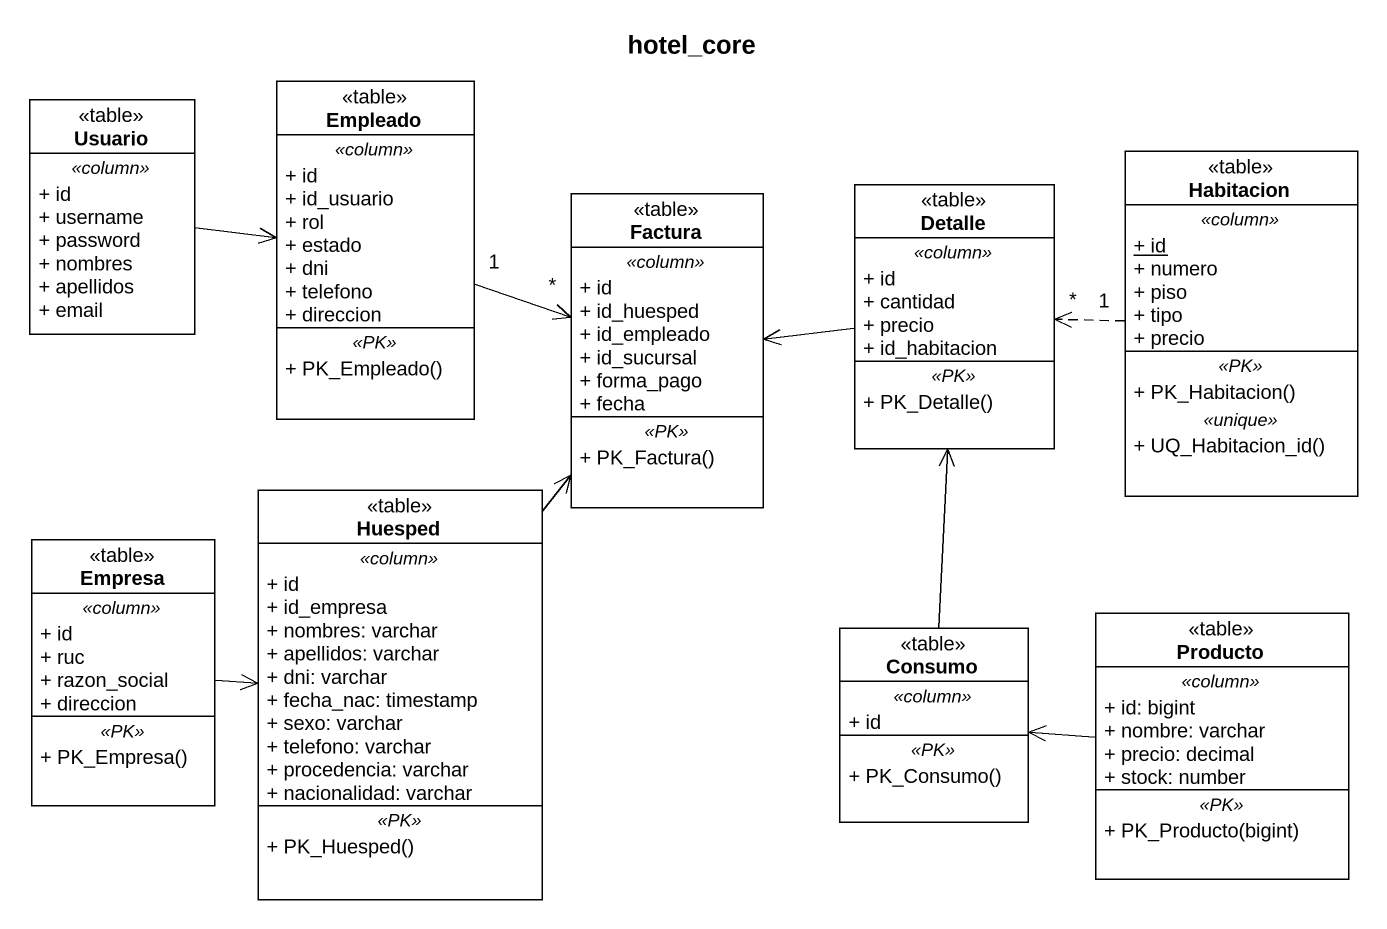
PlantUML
@startuml
title hotel_core
hide circle
hide empty members
skinparam classAttributeIconSize 0
class Usuario <<table>> {
  .. <<column>> ..
  + id
  + username
  + password
  + nombres
  + apellidos
  + email
}
class Empleado <<table>> {
  .. <<column>> ..
  + id
  + id_usuario
  + rol
  + estado
  + dni
  + telefono
  + direccion
  .. <<PK>> ..
  + PK_Empleado()
}
class Detalle <<table>> {
  .. <<column>> ..
  + id
  + cantidad
  + precio
  + id_habitacion
  .. <<PK>> ..
  + PK_Detalle()
}
class Habitacion <<table>> {
  .. <<column>> ..
  {static} + id
  + numero
  + piso
  + tipo
  + precio
  .. <<PK>> ..
  + PK_Habitacion()
  .. <<unique>> ..
  + UQ_Habitacion_id()
}
class Factura <<table>> {
  .. <<column>> ..
  + id
  + id_huesped
  + id_empleado
  + id_sucursal
  + forma_pago
  + fecha
  .. <<PK>> ..
  + PK_Factura()
}
class Huesped <<table>> {
  .. <<column>> ..
  + id
  + id_empresa
  + nombres: varchar
  + apellidos: varchar
  + dni: varchar
  + fecha_nac: timestamp
  + sexo: varchar
  + telefono: varchar
  + procedencia: varchar
  + nacionalidad: varchar
  .. <<PK>> ..
  + PK_Huesped()
}
class Empresa <<table>> {
  .. <<column>> ..
  + id
  + ruc
  + razon_social
  + direccion
  .. <<PK>> ..
  + PK_Empresa()
}
class Consumo <<table>> {
  .. <<column>> ..
  + id
  .. <<PK>> ..
  + PK_Consumo()
}
class Producto <<table>> {
  .. <<column>> ..
  + id: bigint
  + nombre: varchar
  + precio: decimal
  + stock: number
  .. <<PK>> ..
  + PK_Producto(bigint)
}
Usuario -right-> Empleado
Empleado "1" -right-> "*" Factura
Detalle -left-> Factura
Habitacion "1" .left.> "*" Detalle
Huesped -up-> Factura
Empresa -right-> Huesped
Consumo -up-> Detalle
Producto -left-> Consumo
@enduml
